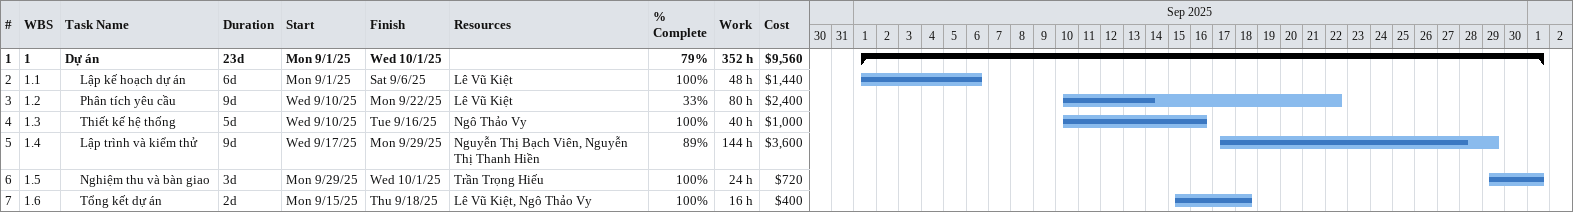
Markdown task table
| ID | WBS | Task | Duration | Start | Finish | Resources | % complete | Work (h) | Cost ($) |
|---|---|---|---|---|---|---|---|---|---|
| 1 | 1 | **Dự án** | 23d | 2025-09-01 | 2025-10-01 |  | 79 | 352 | 9560 |
| 2 | 1.1 | Lập kế hoạch dự án | 6d | 2025-09-01 | 2025-09-06 | Lê Vũ Kiệt | 100 | 48 | 1440 |
| 3 | 1.2 | Phân tích yêu cầu | 9d | 2025-09-10 | 2025-09-22 | Lê Vũ Kiệt | 33 | 80 | 2400 |
| 4 | 1.3 | Thiết kế hệ thống | 5d | 2025-09-10 | 2025-09-16 | Ngô Thảo Vy | 100 | 40 | 1000 |
| 5 | 1.4 | Lập trình và kiểm thử | 9d | 2025-09-17 | 2025-09-29 | Nguyễn Thị Bạch Viên, Nguyễn Thị Thanh Hiền | 89 | 144 | 3600 |
| 6 | 1.5 | Nghiệm thu và bàn giao | 3d | 2025-09-29 | 2025-10-01 | Trần Trọng Hiếu | 100 | 24 | 720 |
| 7 | 1.6 | Tổng kết dự án | 2d | 2025-09-15 | 2025-09-18 | Lê Vũ Kiệt, Ngô Thảo Vy | 100 | 16 | 400 |
